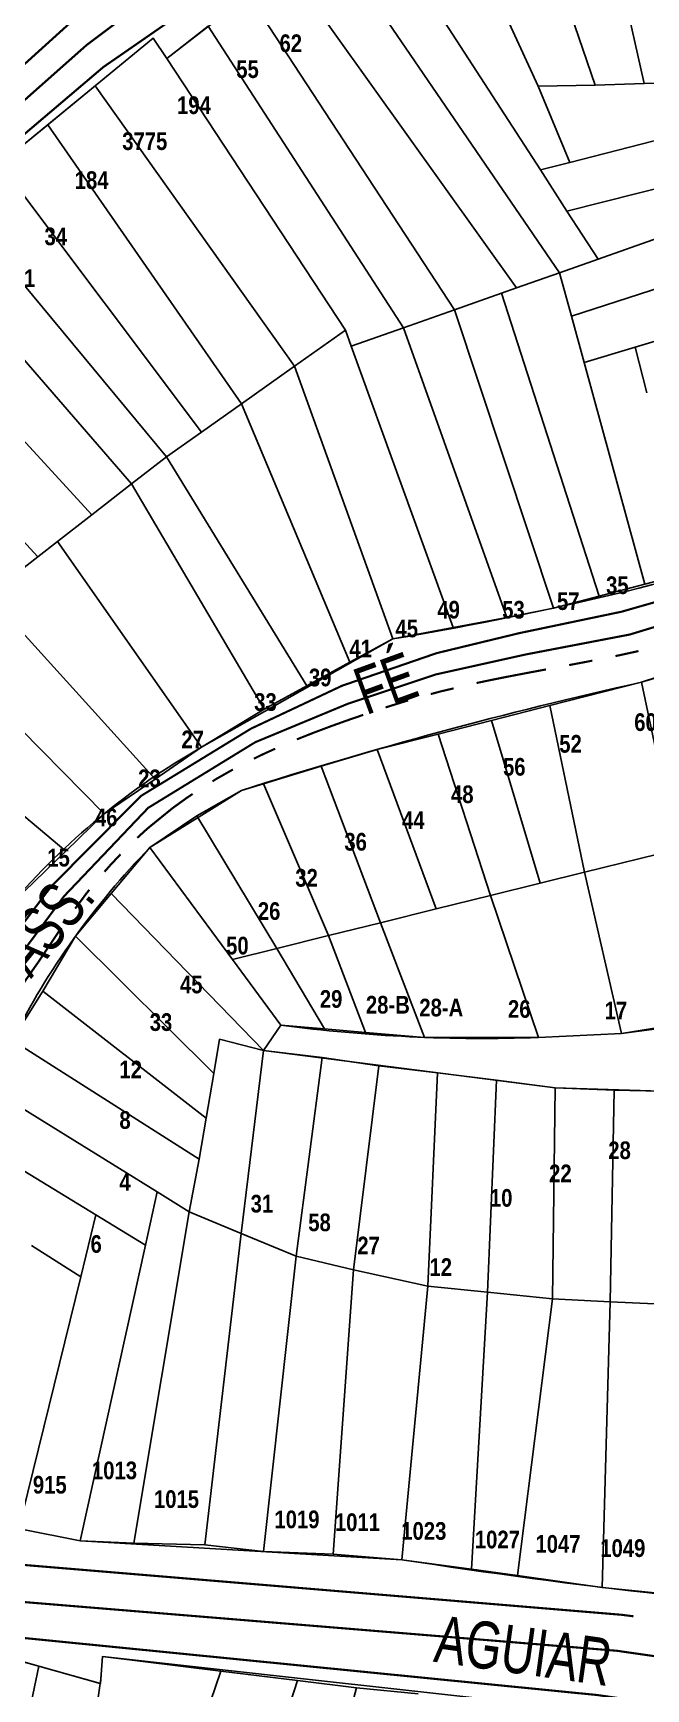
# Model space of a CAD drawing. Extents: x 203136 to 205923, y 4839890 to 4842982.
# Drawn here: x 205378 to 205430, y 4840160.3 to 4840300.8 of the extents above; entities that cross this region are included whole.
import ezdxf
from ezdxf.enums import TextEntityAlignment as Align

# ---------------------------------------------------------------- set-up
doc = ezdxf.new("R2010")
doc.units = 0
doc.header["$LTSCALE"] = 1.5
doc.header["$MEASUREMENT"] = 0
doc.linetypes.add('TRACO_25', pattern=[8, 3, -1, 1, -1, 1, -1])
for name, color, linetype in [('CD_MALHA_LOTES', 40, 'CONTINUOUS'), ('RU-QUADRAS', 210, 'CONTINUOUS'), ('SV-EIXO-RUA-N-PAV', 6, 'CONTINUOUS'), ('SV-RUA-NAO-PAV-S-GUIA-C-GUIA', 7, 'CONTINUOUS'), ('SV-TXT-RUA-N-PAV-S-GUIA-C-GUIA', 7, 'CONTINUOUS'), ('SV-TXT-RUA-PAV-S-GUIA-C-GUIA', 7, 'CONTINUOUS'), ('Th_NmrPort', 1, 'CONTINUOUS')]:
    doc.layers.add(name, color=color, linetype=linetype)
doc.styles.add('3488-42-2D_TXTB$0$ARIAL', font='ARIAL.TTF')
doc.styles.add('ARIAL', font='ARIAL.TTF')
doc.styles.get("Standard").update_dxf_attribs({"font": 'swisscbo.ttf'})

msp = doc.modelspace()

# ---------------------------------------------------------------- linework, layer by layer
at = {"layer": 'CD_MALHA_LOTES', "linetype": 'Continuous', "flags": 128}
for points in [[(205429.8, 4840296.47), (205424.25, 4840321.29)], [(205425.66, 4840296.34), (205417.99, 4840318.75)], [(205420.82, 4840296.24), (205411.97, 4840315.52)], [(205421.03, 4840289.16), (205406.1, 4840312.21)], [(205422.63, 4840280.42), (205404.03, 4840307.66)], [(205418.98, 4840279.13), (205400.39, 4840305.18)], [(205413.73, 4840277.28), (205396.98, 4840302.85)], [(205389.32, 4840298.61), (205392.84, 4840301.34)], [(205409.4, 4840275.75), (205392.84, 4840301.34)], [(205383.25, 4840296.29), (205388.16, 4840300.34)], [(205388.16, 4840300.34), (205389.32, 4840298.61)], [(205404.49, 4840275.55), (205389.32, 4840298.61)], [(205379.23, 4840292.98), (205383.25, 4840296.29)], [(205400.16, 4840272.48), (205383.25, 4840296.29)], [(205420.82, 4840296.24), (205425.66, 4840296.34)], [(205423.51, 4840289.79), (205420.82, 4840296.24)], [(205425.66, 4840296.34), (205429.8, 4840296.47)], [(205433.83, 4840296.6), (205429.8, 4840296.47)], [(205375.19, 4840289.66), (205379.23, 4840292.98)], [(205395.66, 4840269.3), (205379.23, 4840292.98)], [(205423.51, 4840289.79), (205434.63, 4840292.64)], [(205392.26, 4840266.88), (205375.84, 4840288.78)], [(205421.03, 4840289.16), (205423.51, 4840289.79)], [(205423.25, 4840285.66), (205421.03, 4840289.16)], [(205423.25, 4840285.66), (205435.47, 4840288.73)], [(205389.3, 4840264.79), (205372.56, 4840284.98)], [(205425.9, 4840281.57), (205423.25, 4840285.66)], [(205436.14, 4840285.19), (205425.9, 4840281.57)], [(205386.32, 4840262.52), (205369.73, 4840281.66)], [(205422.63, 4840280.42), (205425.9, 4840281.57)], [(205418.98, 4840279.13), (205422.63, 4840280.42)], [(205423.64, 4840276.73), (205422.63, 4840280.42)], [(205423.64, 4840276.73), (205437.1, 4840281.1)], [(205417.7, 4840278.68), (205418.98, 4840279.13)], [(205382.95, 4840259.89), (205366.48, 4840277.85)], [(205413.73, 4840277.28), (205417.7, 4840278.68)], [(205425.99, 4840252.98), (205417.7, 4840278.68)], [(205409.4, 4840275.75), (205413.73, 4840277.28)], [(205422.12, 4840251.97), (205413.73, 4840277.28)], [(205424.71, 4840272.81), (205423.64, 4840276.73)], [(205438.22, 4840276.84), (205429.04, 4840274.1)], [(205400.16, 4840272.48), (205404.49, 4840275.55)], [(205404.49, 4840275.55), (205404.96, 4840274.18)], [(205404.96, 4840274.18), (205409.4, 4840275.75)], [(205418.17, 4840251.18), (205409.4, 4840275.75)], [(205378.37, 4840256.32), (205362.68, 4840273.4)], [(205413.6, 4840250.31), (205404.96, 4840274.18)], [(205424.71, 4840272.81), (205429.04, 4840274.1)], [(205429.04, 4840274.1), (205430.05, 4840270.23)], [(205395.66, 4840269.3), (205400.16, 4840272.48)], [(205408.49, 4840249.35), (205400.16, 4840272.48)], [(205429.86, 4840253.99), (205424.71, 4840272.81)], [(205392.26, 4840266.88), (205395.66, 4840269.3)], [(205404.85, 4840247.39), (205395.66, 4840269.3)], [(205389.3, 4840264.79), (205392.26, 4840266.88)], [(205386.32, 4840262.52), (205389.3, 4840264.79)], [(205401.2, 4840245.38), (205389.3, 4840264.79)], [(205382.95, 4840259.89), (205386.32, 4840262.52)], [(205397.58, 4840243.4), (205386.32, 4840262.52)], [(205380.05, 4840257.63), (205382.95, 4840259.89)], [(205374.18, 4840253.05), (205378.37, 4840256.32)], [(205378.37, 4840256.32), (205380.05, 4840257.63)], [(205392.26, 4840240.15), (205380.05, 4840257.63)], [(205433.99, 4840255.07), (205429.86, 4840253.99)], [(205429.86, 4840253.99), (205425.99, 4840252.98)], [(205425.99, 4840252.98), (205422.12, 4840251.97)], [(205418.17, 4840251.18), (205413.6, 4840250.31)], [(205422.12, 4840251.97), (205418.17, 4840251.18)], [(205388.32, 4840237.46), (205377.04, 4840249.91)], [(205408.49, 4840249.35), (205404.85, 4840247.39)], [(205413.6, 4840250.31), (205408.49, 4840249.35)], [(205404.85, 4840247.39), (205401.2, 4840245.38)], [(205429.57, 4840245.67), (205434.26, 4840247.07)], [(205384, 4840234.51), (205373.37, 4840245.29)], [(205401.2, 4840245.38), (205397.58, 4840243.4)], [(205421.8, 4840243.69), (205429.57, 4840245.67)], [(205432.57, 4840231.49), (205429.57, 4840245.67)], [(205416.85, 4840242.43), (205421.8, 4840243.69)], [(205424.76, 4840229.55), (205421.8, 4840243.69)], [(205397.58, 4840243.4), (205392.26, 4840240.15)], [(205412.33, 4840241.28), (205416.85, 4840242.43)], [(205421, 4840228.62), (205416.85, 4840242.43)], [(205407.15, 4840239.97), (205412.33, 4840241.28)], [(205416.78, 4840227.58), (205412.33, 4840241.28)], [(205380.75, 4840231.35), (205369.68, 4840240.64)], [(205392.26, 4840240.15), (205388.32, 4840237.46)], [(205402.42, 4840238.54), (205407.15, 4840239.97)], [(205412.17, 4840226.44), (205407.15, 4840239.97)], [(205397.53, 4840237.06), (205402.42, 4840238.54)], [(205407.44, 4840225.26), (205402.42, 4840238.54)], [(205388.32, 4840237.46), (205384, 4840234.51)], [(205391.86, 4840234.33), (205395.64, 4840236.49), (205397.53, 4840237.06)], [(205403.04, 4840224.17), (205397.53, 4840237.06)], [(205384, 4840234.51), (205380.75, 4840231.35)], [(205387.89, 4840231.66), (205391.86, 4840234.33)], [(205398.64, 4840223.08), (205391.86, 4840234.33)], [(205380.75, 4840231.35), (205377.22, 4840227.91)], [(205384.61, 4840227.74), (205387.89, 4840231.66)], [(205394.89, 4840222.15), (205387.89, 4840231.66)], [(205424.76, 4840229.55), (205432.57, 4840231.49)], [(205416.78, 4840227.58), (205421, 4840228.62)], [(205424.76, 4840229.55), (205421, 4840228.62)], [(205427.88, 4840215.87), (205424.76, 4840229.55)], [(205381.58, 4840224.13), (205384.61, 4840227.74)], [(205397.53, 4840214.43), (205384.61, 4840227.74)], [(205412.17, 4840226.44), (205416.78, 4840227.58)], [(205420.84, 4840215.53), (205416.78, 4840227.58)], [(205407.44, 4840225.26), (205412.17, 4840226.44)], [(205378.8, 4840219.45), (205381.58, 4840224.13)], [(205393.3, 4840212.46), (205381.58, 4840224.13)], [(205398.64, 4840223.08), (205403.04, 4840224.17)], [(205403.04, 4840224.17), (205407.44, 4840225.26)], [(205406.18, 4840215.96), (205403.04, 4840224.17)], [(205411.18, 4840215.54), (205407.44, 4840225.26)], [(205394.89, 4840222.15), (205398.64, 4840223.08)], [(205402.69, 4840216.26), (205398.64, 4840223.08)], [(205399, 4840216.57), (205394.89, 4840222.15)], [(205376.19, 4840215.29), (205378.8, 4840219.45)], [(205392.66, 4840208.67), (205378.8, 4840219.45)], [(205435.6, 4840217.11), (205427.88, 4840215.87)], [(205399, 4840216.57), (205397.53, 4840214.43)], [(205402.69, 4840216.26), (205399, 4840216.57)], [(205406.18, 4840215.96), (205402.69, 4840216.26)], [(205411.18, 4840215.54), (205406.18, 4840215.96)], [(205420.84, 4840215.53), (205411.18, 4840215.54)], [(205427.88, 4840215.87), (205420.84, 4840215.53)], [(205392.07, 4840205.2), (205376.19, 4840215.29)], [(205393.3, 4840212.46), (205393.8, 4840215.39)], [(205393.8, 4840215.39), (205397.53, 4840214.43)], [(205395.63, 4840198.89), (205397.53, 4840214.43)], [(205397.53, 4840214.43), (205402.49, 4840213.82)], [(205400.3, 4840196.96), (205402.49, 4840213.82)], [(205402.49, 4840213.82), (205407.3, 4840213.11)], [(205405.16, 4840195.81), (205407.3, 4840213.11)], [(205407.3, 4840213.11), (205412.29, 4840212.52)], [(205388.51, 4840202.42), (205372.5, 4840212.32)], [(205392.66, 4840208.67), (205393.3, 4840212.46)], [(205411.45, 4840194.44), (205412.29, 4840212.52)], [(205412.29, 4840212.52), (205417.28, 4840211.92)], [(205416.52, 4840193.91), (205417.28, 4840211.92)], [(205417.28, 4840211.92), (205422.27, 4840211.27)], [(205422.03, 4840193.34), (205422.27, 4840211.27)], [(205422.27, 4840211.27), (205427.27, 4840211.05)], [(205426.94, 4840193.1), (205427.27, 4840211.05)], [(205427.27, 4840211.05), (205431.27, 4840210.97)], [(205383.3, 4840200.49), (205370.04, 4840208.58)], [(205392.07, 4840205.2), (205392.66, 4840208.67)], [(205391.22, 4840200.74), (205392.07, 4840205.2)], [(205387.51, 4840197.91), (205388.51, 4840202.42)], [(205388.51, 4840202.42), (205391.22, 4840200.74)], [(205382.02, 4840195.22), (205383.3, 4840200.49)], [(205383.3, 4840200.49), (205387.51, 4840197.91)], [(205386.52, 4840172.61), (205391.22, 4840200.74)], [(205395.63, 4840198.89), (205391.22, 4840200.74)], [(205392.55, 4840172.49), (205395.63, 4840198.89)], [(205400.3, 4840196.96), (205395.63, 4840198.89)], [(205377.85, 4840197.88), (205382.02, 4840195.22)], [(205381.98, 4840172.82), (205387.51, 4840197.91)], [(205397.52, 4840171.92), (205400.3, 4840196.96)], [(205405.16, 4840195.81), (205400.3, 4840196.96)], [(205377.09, 4840175.1), (205382.02, 4840195.22)], [(205403.44, 4840171.68), (205405.16, 4840195.81)], [(205411.45, 4840194.44), (205405.16, 4840195.81)], [(205409.25, 4840171.21), (205411.45, 4840194.44)], [(205416.52, 4840193.91), (205411.45, 4840194.44)], [(205415.17, 4840170.42), (205416.52, 4840193.91)], [(205422.03, 4840193.34), (205416.52, 4840193.91)], [(205419.06, 4840169.88), (205422.03, 4840193.34)], [(205426.94, 4840193.1), (205422.03, 4840193.34)], [(205426.25, 4840168.87), (205426.94, 4840193.1)], [(205433.89, 4840192.79), (205426.94, 4840193.1)], [(205381.98, 4840172.82), (205376.86, 4840173.83)], [(205386.52, 4840172.61), (205381.98, 4840172.82)], [(205392.55, 4840172.49), (205386.52, 4840172.61)], [(205397.52, 4840171.92), (205392.55, 4840172.49)], [(205403.44, 4840171.68), (205397.52, 4840171.92)], [(205409.25, 4840171.21), (205403.44, 4840171.68)], [(205415.17, 4840170.42), (205409.25, 4840171.21)], [(205419.06, 4840169.88), (205415.17, 4840170.42)], [(205426.25, 4840168.87), (205419.06, 4840169.88)], [(205433.24, 4840168.16), (205426.25, 4840168.87)], [(205373.83, 4840140.14), (205378.46, 4840162.18)], [(205374.72, 4840163.23), (205378.46, 4840162.18)], [(205378.46, 4840162.18), (205383.67, 4840160.72)], [(205383.72, 4840161.08), (205383.86, 4840162.99), (205393.91, 4840161.76)], [(205383.67, 4840160.72), (205383.72, 4840161.08)], [(205385.29, 4840136.43), (205393.91, 4840161.76)], [(205391.84, 4840134.43), (205400.4, 4840160.96)], [(205393.91, 4840161.76), (205400.4, 4840160.96)], [(205400.4, 4840160.96), (205405.4, 4840160.35)], [(205380.4, 4840138.01), (205383.67, 4840160.72)], [(205398.5, 4840134.42), (205405.4, 4840160.35)], [(205405.4, 4840160.35), (205410.65, 4840159.83)]]:
    msp.add_lwpolyline(points, dxfattribs=at)
at = {"layer": 'RU-QUADRAS', "color": 6, "linetype": 'Continuous'}
for points in [[(205375.19, 4840289.66), (205388.16, 4840300.34), (205389.32, 4840298.61), (205396.06, 4840303.84), (205396.98, 4840302.85), (205404.03, 4840307.66), (205402.43, 4840309.67, -0.0513086859), (205417.99, 4840318.75), (205442.81, 4840328.43), (205487.74, 4840337.88), (205502.38, 4840281.93, -0.0134080031), (205445.91, 4840258.27), (205440.48, 4840283.76), (205441.94, 4840284.09), (205439.99, 4840297.71), (205433.83, 4840296.6, 0.0266384828), (205443.4, 4840257.53, -0.0328409466), (205408.49, 4840249.35), (205392.26, 4840240.15, 0.0866414712), (205376.09, 4840226.81, 0.0277186981)], [(205376.19, 4840215.29, -0.0751072611), (205387.89, 4840231.66), (205395.64, 4840236.49, -0.0223261055), (205429.57, 4840245.67), (205444.75, 4840250.63)], [(205439.64, 4840217.41), (205427.88, 4840215.87), (205420.84, 4840215.53, -0.0416885977), (205399, 4840216.57), (205397.53, 4840214.43), (205422.27, 4840211.27), (205431.27, 4840210.97)], [(205512.4, 4840154.01), (205510.41, 4840160.95), (205510.01, 4840160.84), (205509.12, 4840156.11, -0.0145988452), (205453.69, 4840166.16, -0.0191752428), (205409.25, 4840171.21), (205381.98, 4840172.82), (205376.86, 4840173.83)]]:
    msp.add_lwpolyline(points, format="xyb", dxfattribs=at)
msp.add_lwpolyline([(205296.28, 4840152.16), (205310.69, 4840184.12, -0.0158818404), (205364.13, 4840163.51), (205365, 4840165.95), (205383.69, 4840160.72), (205383.86, 4840162.99), (205426.39, 4840158.27), (205453.02, 4840154.6), (205511.27, 4840142.55), (205538.34, 4840133.99), (205542.88, 4840130.07), (205547.59, 4840123.25), (205555.63, 4840104.22), (205548.12, 4840099.33), (205552.57, 4840096.27), (205533.36, 4840062.22), (205510.74, 4840069.81), (205511.27, 4840072.61, -0.0229911433), (205466.91, 4840086.49), (205466.21, 4840083.35), (205439.23, 4840092.26), (205438.35, 4840091.38), (205330.08, 4840126.22, 0.0223516869)], format="xyb", close=True, dxfattribs=at)
at = {"layer": 'SV-EIXO-RUA-N-PAV', "const_width": 0.18}
for points in [[(205522.373608, 4840349.095782), (205496.381262, 4840343.215161), (205491.91199, 4840342.039037), (205487.913167, 4840340.980525), (205450.335996, 4840333.453329), (205435.869668, 4840329.454507), (205424.578875, 4840325.573297), (205414.4054, 4840321.104025), (205404.996406, 4840315.57624), (205394.528899, 4840308.75472), (205382.532432, 4840299.757369), (205373.123438, 4840291.406887), (205366.360723, 4840283.409241), (205349.659758, 4840261.827361), (205344.367199, 4840257.475701), (205338.486578, 4840251.477467), (205334.605368, 4840244.773559), (205331.488638, 4840236.246658), (205327.489816, 4840227.072889), (205311.72975, 4840198.199038), (205305.966741, 4840186.20257), (205293.617437, 4840158.269619), (205291.85325, 4840154.388408), (205290.247161, 4840150.948308)], [(205366.77357, 4840207.499857), (205375.392319, 4840220.488292), (205380.597748, 4840227.509568), (205387.740081, 4840235.01507), (205396.819317, 4840240.583669), (205404.687989, 4840243.852194), (205412.132963, 4840246.333852), (205419.759522, 4840248.028643), (205428.596646, 4840249.723434), (205439.733843, 4840253.113016), (205472.540152, 4840266.550286), (205497.296204, 4840277.384842), (205501.654237, 4840280.169141), (205503.712198, 4840281.258649), (205506.016317, 4840281.565337)], [(205235.369528, 4840247.519318), (205245.803994, 4840238.854985), (205248.750434, 4840236.880657), (205252.511865, 4840232.84585), (205273.380798, 4840215.610348), (205294.948466, 4840198.328263), (205305.196603, 4840194.787998), (205312.649793, 4840189.757095), (205331.143021, 4840181.325674), (205363.051991, 4840170.052724), (205374.837348, 4840167.816766), (205427.522085, 4840163.4846), (205452.117613, 4840159.944334), (205470.750588, 4840156.590399), (205499.119293, 4840150.814177), (205504.336526, 4840149.509868), (205509.833253, 4840147.367076), (205520.176437, 4840142.623689), (205526.183689, 4840141.870348), (205532.755808, 4840142.024672), (205539.319937, 4840142.708832), (205545.335178, 4840144.420742)]]:
    msp.add_lwpolyline(points, dxfattribs=at)
at = {"layer": 'SV-RUA-NAO-PAV-S-GUIA-C-GUIA', "linetype": 'TRACO_25', "const_width": 0.18}
for points in [[(205522.35, 4840351.22), (205492.19, 4840344.76), (205450.23, 4840335.38), (205435.18, 4840331.58), (205423.87, 4840327.5), (205413.57, 4840323.04), (205404.32, 4840317.84), (205393.39, 4840311), (205381.3, 4840301.79), (205371.78, 4840293.17)], [(205375.14, 4840290.4), (205383.93, 4840297.87), (205396.35, 4840306.47)], [(205500.24, 4840302.52), (205503.93, 4840289.18), (205503.36, 4840284.95), (205500.61, 4840281.63), (205496.26, 4840278.19), (205471.94, 4840268.01), (205445.67, 4840257.47), (205442.59, 4840267.99), (205439.83, 4840283.82), (205438.23, 4840296.62), (205435.47, 4840296.3), (205437.38, 4840282.97), (205441.31, 4840267.46), (205444.18, 4840256.94), (205439.06, 4840254.85), (205427.9, 4840251.66), (205419.22, 4840249.84), (205412.2, 4840248.14), (205404.17, 4840245.37), (205396.45, 4840241.73), (205387.12, 4840236.02), (205379.49, 4840228.32), (205373.83, 4840220.83)], [(205294.33, 4840151.06), (205293.44, 4840152.56), (205293.84, 4840153.96), (205295.07, 4840157.25), (205307.55, 4840185.8), (205309.05, 4840188.15), (205310.54, 4840188.05), (205329.7, 4840178.18), (205340.37, 4840174.33), (205350.66, 4840170.58), (205361.74, 4840166.99), (205373.69, 4840164.92), (205425.85, 4840159.73), (205470.12, 4840153.41), (205498.72, 4840147.94), (205506.82, 4840145.45), (205513.05, 4840142.64), (205519.83, 4840139.74), (205526.05, 4840138.77)], [(205427.91, 4840166.54), (205375.29, 4840170.93)]]:
    msp.add_lwpolyline(points, dxfattribs=at)
at = {"layer": 'SV-RUA-NAO-PAV-S-GUIA-C-GUIA', "const_width": 0.18}
for points in [[(205427.37622, 4840247.897948), (205427.773768, 4840247.977146)], [(205427.773768, 4840247.977146), (205429.331234, 4840248.319458)], [(205418.390268, 4840246.176388), (205419.519394, 4840246.391749)], [(205419.519394, 4840246.391749), (205419.86437, 4840246.457547)], [(205419.86437, 4840246.457547), (205421.485084, 4840246.760608)], [(205423.450562, 4840247.130599), (205424.433244, 4840247.315898)], [(205424.433244, 4840247.315898), (205424.831616, 4840247.391016)], [(205424.831616, 4840247.391016), (205425.414765, 4840247.50719)], [(205412.53, 4840244.89), (205413.649446, 4840245.15327)], [(205415.597124, 4840245.607568), (205416.575834, 4840245.812815)], [(205416.575834, 4840245.812815), (205416.918193, 4840245.884611)], [(205416.918193, 4840245.884611), (205417.555979, 4840246.011026)], [(205417.555979, 4840246.011026), (205418.390268, 4840246.176388)], [(205407.874016, 4840243.534266), (205407.936121, 4840243.554674)], [(205407.936121, 4840243.554674), (205408.828237, 4840243.833348)], [(205408.828237, 4840243.833348), (205409.368433, 4840244.002092)], [(205409.368433, 4840244.002092), (205409.784915, 4840244.124372)], [(205411.70941, 4840244.668292), (205412.53, 4840244.89)], [(205403.189858, 4840241.921925), (205404.087857, 4840242.244443)], [(205404.087857, 4840242.244443), (205404.602229, 4840242.429179)], [(205404.602229, 4840242.429179), (205405.976514, 4840242.902346)], [(205400.349063, 4840240.823675), (205400.390875, 4840240.841311)], [(205400.390875, 4840240.841311), (205401.278279, 4840241.193186)], [(205401.278279, 4840241.193186), (205401.785385, 4840241.394264)], [(205401.785385, 4840241.394264), (205403.146946, 4840241.905804)], [(205403.146946, 4840241.905804), (205403.189858, 4840241.921925)], [(205396.70193, 4840239.183161), (205397.531003, 4840239.588792)], [(205397.531003, 4840239.588792), (205398.512019, 4840240.033282)], [(205394.054739, 4840237.773177), (205394.849627, 4840238.22589)], [(205394.849627, 4840238.22589), (205394.925013, 4840238.265663)], [(205393.192909, 4840237.266257), (205393.541976, 4840237.481142)], [(205393.541976, 4840237.481142), (205394.054739, 4840237.773177)], [(205389.79148, 4840234.978193), (205390.683917, 4840235.62323)], [(205390.683917, 4840235.62323), (205391.009543, 4840235.858586)], [(205391.009543, 4840235.858586), (205391.50735, 4840236.190336)], [(205387.69187, 4840233.271453), (205389.093996, 4840234.411219)], [(205389.093996, 4840234.411219), (205389.79148, 4840234.978193)], [(205386.810764, 4840232.467058), (205387.549288, 4840233.141285)], [(205387.549288, 4840233.141285), (205387.69187, 4840233.271453)], [(205384.481326, 4840230.105003), (205385.384187, 4840231.065832)], [(205384.032776, 4840229.591883), (205384.481326, 4840230.105003)], [(205381.543979, 4840226.462921), (205382.139862, 4840227.265992)], [(205382.139862, 4840227.265992), (205382.540541, 4840227.805988)], [(205382.540541, 4840227.805988), (205382.747505, 4840228.059915)], [(205378.403886, 4840221.903585), (205379.817447, 4840224.010174)], [(205379.817447, 4840224.010174), (205380.0755, 4840224.394743)], [(205380.0755, 4840224.394743), (205380.379959, 4840224.836942)], [(205376.987879, 4840219.8882), (205378.137656, 4840221.524664)], [(205378.137656, 4840221.524664), (205378.403886, 4840221.903585)], [(205427.912671, 4840166.539657), (205427.91, 4840166.54)], [(205428.90448, 4840166.41193), (205427.912671, 4840166.539657)]]:
    msp.add_lwpolyline(points, dxfattribs=at)

# ---------------------------------------------------------------- texts
at = {"layer": 'SV-TXT-RUA-N-PAV-S-GUIA-C-GUIA', "style": '3488-42-2D_TXTB$0$ARIAL', "width": 0.7}
for s, rotation, p in [('FÉ', 20, (205406.214921, 4840242.863279)), ('PASS.', 51, (205376.161439, 4840218.444824))]:
    msp.add_text(s, height=4, rotation=rotation, dxfattribs=at).set_placement(p)
at = {"layer": 'SV-TXT-RUA-PAV-S-GUIA-C-GUIA', "style": 'ARIAL', "width": 0.7}
msp.add_text('AGUIAR', height=4, rotation=352, dxfattribs=at).set_placement((205411.87, 4840162.57))
at = {"layer": 'Th_NmrPort', "color": 1}
for s, p in [('62', (205398.878554, 4840299.897271)), ('55', (205395.208554, 4840297.697271)), ('194', (205390.188554, 4840294.637271)), ('3775', (205385.538554, 4840291.587271)), ('184', (205381.508554, 4840288.277271)), ('34', (205378.938554, 4840283.507271)), ('21', (205376.248554, 4840279.957271)), ('35', (205426.578554, 4840253.907271)), ('49', (205412.268554, 4840251.827271)), ('53', (205417.768554, 4840251.827271)), ('57', (205422.418554, 4840252.557271)), ('45', (205408.718554, 4840250.237271)), ('41', (205404.808554, 4840248.527271)), ('39', (205401.378554, 4840246.077271)), ('33', (205396.728554, 4840243.997271)), ('60', (205428.968554, 4840242.287271)), ('27', (205390.558554, 4840240.817271)), ('52', (205422.608554, 4840240.447271)), ('23', (205386.888554, 4840237.517271)), ('56', (205417.838554, 4840238.497271)), ('48', (205413.428554, 4840236.167271)), ('46', (205383.218554, 4840234.207271)), ('44', (205409.268554, 4840233.967271)), ('36', (205404.378554, 4840232.137271)), ('15', (205379.178554, 4840230.787271)), ('32', (205400.218554, 4840229.077271)), ('26', (205397.038554, 4840226.257271)), ('50', (205394.348554, 4840223.327271)), ('45', (205390.438554, 4840220.027271)), ('29', (205402.298554, 4840218.797271)), ('28-B', (205406.208554, 4840218.307271)), ('28-A', (205410.738554, 4840218.067271)), ('26', (205418.258554, 4840217.947271)), ('17', (205426.458554, 4840217.817271)), ('33', (205387.868554, 4840216.837271)), ('12', (205385.298554, 4840212.807271)), ('8', (205385.298554, 4840208.527271)), ('28', (205426.768554, 4840205.957271)), ('22', (205421.748554, 4840203.997271)), ('4', (205385.298554, 4840203.267271)), ('31', (205396.428554, 4840201.427271)), ('10', (205416.728554, 4840201.917271)), ('58', (205401.318554, 4840199.837271)), ('6', (205382.848554, 4840198.007271)), ('27', (205405.478554, 4840197.877271)), ('12', (205411.598554, 4840196.047271)), ('1013', (205382.968554, 4840178.797271)), ('915', (205377.958554, 4840177.577271)), ('1015', (205388.228554, 4840176.357271)), ('1019', (205398.448554, 4840174.637271)), ('1011', (205403.578554, 4840174.397271)), ('1023', (205409.208554, 4840173.657271)), ('1027', (205415.448554, 4840172.927271)), ('1047', (205420.588554, 4840172.557271)), ('1049', (205426.088554, 4840172.197271))]:
    msp.add_text(s, height=1.5, dxfattribs=at).set_placement(p, align=Align.MIDDLE_LEFT)

doc.saveas('drawing.dxf')
